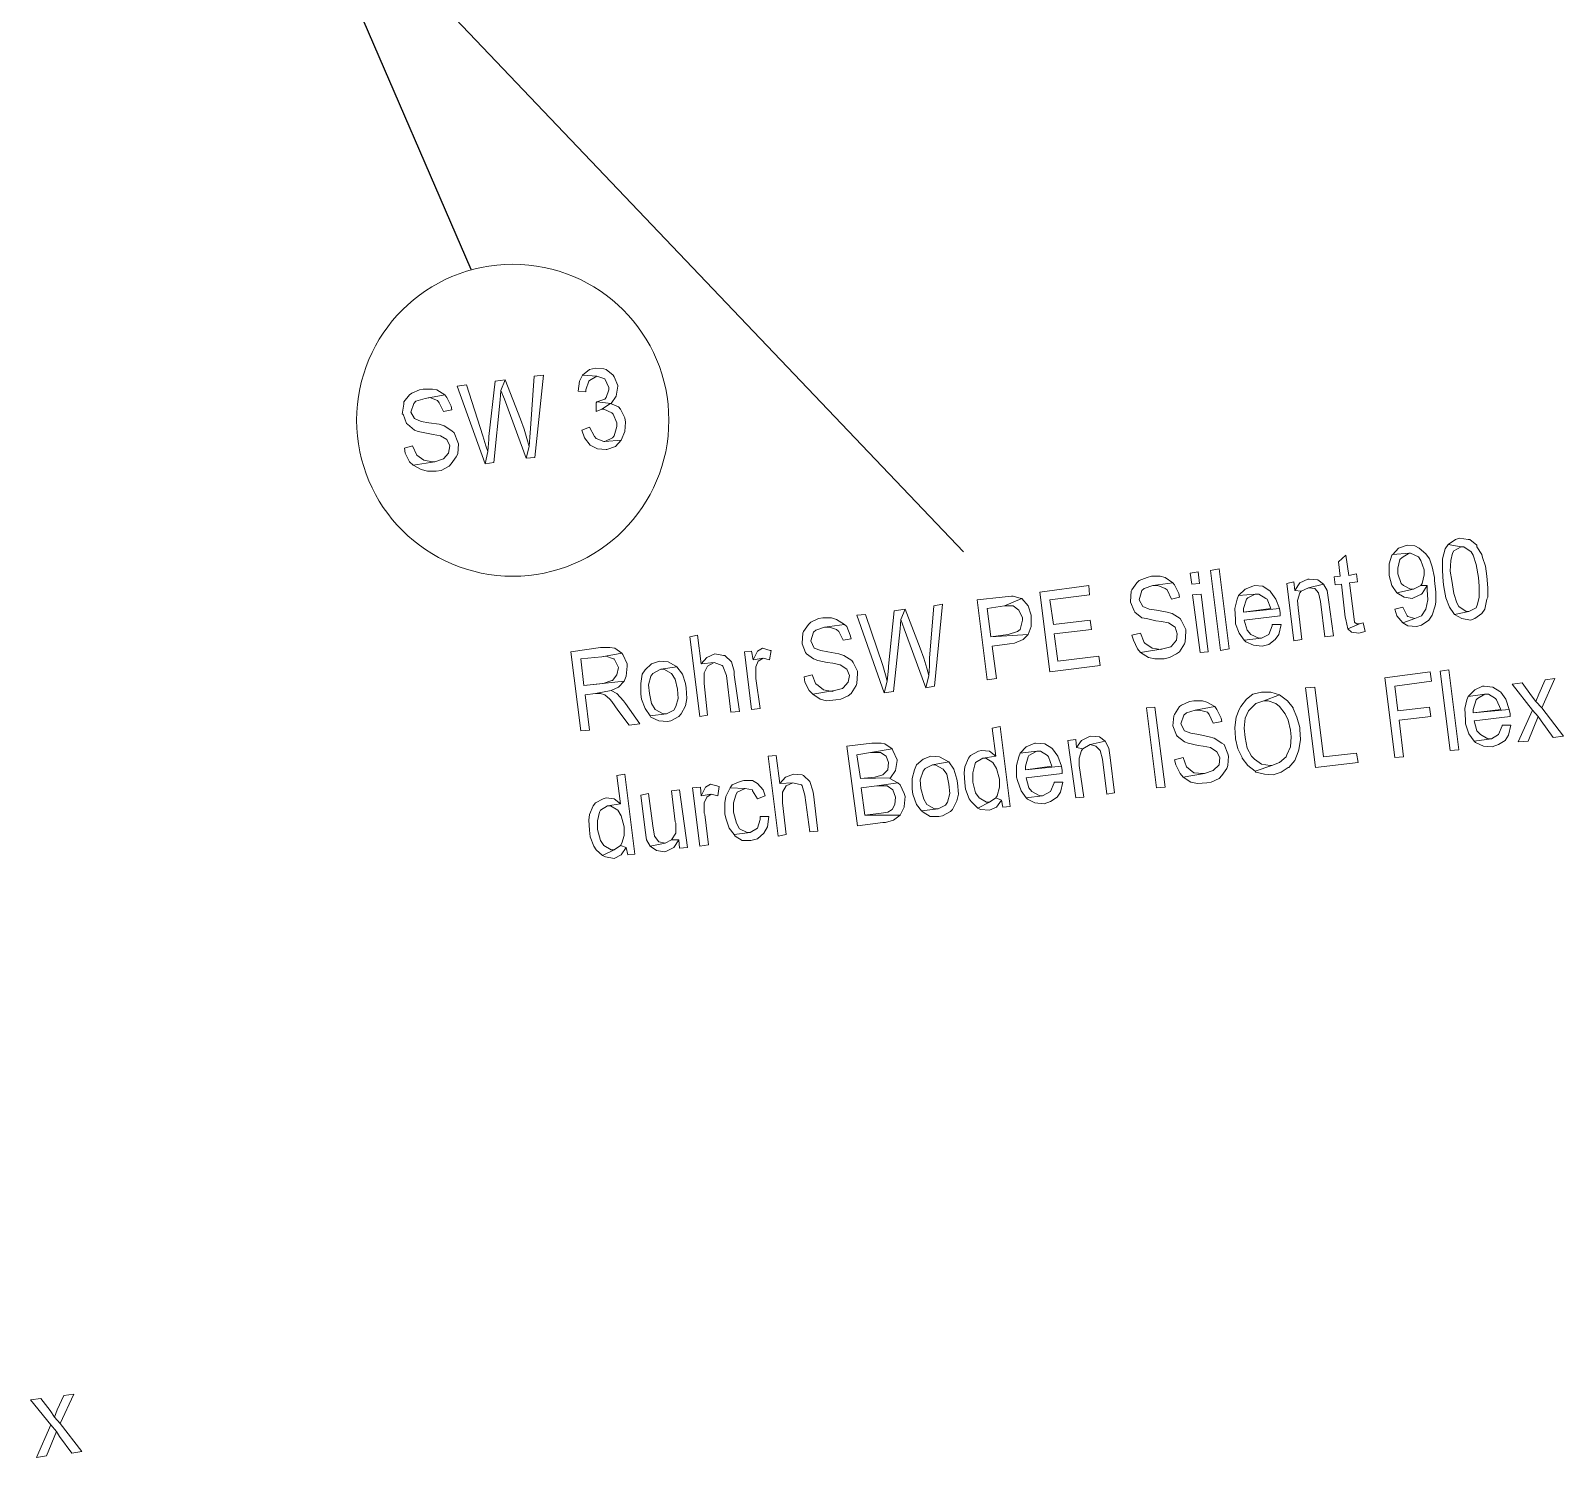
# Model space of a CAD drawing. Header units: metres. Extents: x 2713732.4 to 2713757.2, y 1226081.6 to 1226111.3.
# Drawn here: x 2713744.588 to 2713746.899, y 1226099.884 to 1226102.037 of the extents above; entities that cross this region are included whole.
import ezdxf

# ---------------------------------------------------------------- set-up
doc = ezdxf.new("R2010")
doc.units = ezdxf.units.M
doc.layers.add('einlagen_boden_erstes_og', color=7, linetype='Continuous', true_color=0x000000)

msp = doc.modelspace()

# ---------------------------------------------------------------- linework, layer by layer
at = {"layer": 'einlagen_boden_erstes_og', "color": 7, "linetype": 'Continuous', "lineweight": 25, "extrusion": (0.000477202, 0.001815, 0.999998)}
for p, q in [((2713745.2518, 1226101.6763, -0.18), (2713744.9722, 1226102.3239, -0.181)), ((2713744.9722, 1226102.3239, -0.181), (2713745.9947, 1226101.2503, -0.1796))]:
    msp.add_line(p, q, dxfattribs=at)
at = {"layer": 'einlagen_boden_erstes_og', "color": 7, "lineweight": 0}
for points in [[(2713745.3611, 1226101.5168), (2713745.347, 1226101.5157), (2713745.3415, 1226101.4364), (2713745.3404, 1226101.4233), (2713745.3394, 1226101.4092), (2713745.335, 1226101.3918), (2713745.348, 1226101.3929)], [(2713745.4197, 1226101.5168), (2713745.4154, 1226101.5081), (2713745.4132, 1226101.4929), (2713745.4252, 1226101.4918), (2713745.4252, 1226101.495), (2713745.4295, 1226101.5081), (2713745.4306, 1226101.5091), (2713745.4415, 1226101.5157)], [(2713745.4393, 1226101.5276), (2713745.4306, 1226101.5254), (2713745.4197, 1226101.5168), (2713745.4415, 1226101.5157), (2713745.4415, 1226101.5157), (2713745.4534, 1226101.5113), (2713745.4599, 1226101.4983), (2713745.4599, 1226101.495), (2713745.4556, 1226101.4831), (2713745.4534, 1226101.4809), (2713745.4415, 1226101.4766), (2713745.4632, 1226101.4744), (2713745.4708, 1226101.4853), (2713745.473, 1226101.5005), (2713745.473, 1226101.5015), (2713745.4675, 1226101.5146), (2713745.4664, 1226101.5168), (2713745.4556, 1226101.5254), (2713745.4523, 1226101.5265)], [(2713745.1797, 1226101.4961), (2713745.1742, 1226101.495), (2713745.1623, 1226101.4896), (2713745.159, 1226101.4874), (2713745.1504, 1226101.4766), (2713745.1504, 1226101.4733), (2713745.1482, 1226101.4581), (2713745.1493, 1226101.4581), (2713745.1547, 1226101.444), (2713745.1558, 1226101.4429), (2713745.1666, 1226101.4342), (2713745.1721, 1226101.432), (2713745.1873, 1226101.4288), (2713745.1949, 1226101.4277), (2713745.2057, 1226101.4255), (2713745.2155, 1226101.4201), (2713745.2199, 1226101.4103), (2713745.2177, 1226101.3994), (2713745.2101, 1226101.3907), (2713745.2101, 1226101.3907), (2713745.1971, 1226101.3864), (2713745.1645, 1226101.381), (2713745.1764, 1226101.3745), (2713745.1862, 1226101.3723), (2713745.1992, 1226101.3723), (2713745.2068, 1226101.3734), (2713745.2188, 1226101.3799), (2713745.222, 1226101.3831), (2713745.2296, 1226101.394), (2713745.2318, 1226101.3984), (2713745.2329, 1226101.4136), (2713745.2318, 1226101.4157), (2713745.2264, 1226101.4299), (2713745.2231, 1226101.4331), (2713745.2112, 1226101.4407), (2713745.2036, 1226101.4429), (2713745.1884, 1226101.4451), (2713745.1764, 1226101.4472), (2713745.1666, 1226101.4516), (2713745.1612, 1226101.4614), (2713745.1612, 1226101.4614), (2713745.1656, 1226101.4744), (2713745.1688, 1226101.4776), (2713745.1829, 1226101.482), (2713745.2123, 1226101.4874), (2713745.2003, 1226101.495), (2713745.1938, 1226101.4961)], [(2713745.2449, 1226101.5026), (2713745.2307, 1226101.5005), (2713745.2731, 1226101.3831), (2713745.2774, 1226101.4016), (2713745.2742, 1226101.4103), (2713745.2698, 1226101.4255)], [(2713745.3035, 1226101.5102), (2713745.2883, 1226101.5081), (2713745.2785, 1226101.4244), (2713745.2785, 1226101.4201), (2713745.2774, 1226101.4016), (2713745.2731, 1226101.3831), (2713745.2861, 1226101.3853), (2713745.2959, 1226101.4798), (2713745.297, 1226101.4939)], [(2713745.3035, 1226101.5102), (2713745.297, 1226101.4939), (2713745.3024, 1226101.4809), (2713745.335, 1226101.3918), (2713745.3394, 1226101.4092), (2713745.3361, 1226101.4212), (2713745.3318, 1226101.4353), (2713745.3263, 1226101.4505)], [(2713745.2123, 1226101.4874), (2713745.1829, 1226101.482), (2713745.1895, 1226101.4831), (2713745.2014, 1226101.4787), (2713745.2036, 1226101.4755), (2713745.2101, 1226101.4624), (2713745.2231, 1226101.4646), (2713745.222, 1226101.47), (2713745.2155, 1226101.4831)], [(2713745.4404, 1226101.4755), (2713745.4404, 1226101.4624), (2713745.4491, 1226101.4657), (2713745.4621, 1226101.4744), (2713745.4632, 1226101.4744), (2713745.4415, 1226101.4766)], [(2713745.4621, 1226101.4744), (2713745.4491, 1226101.4657), (2713745.4523, 1226101.4657), (2713745.4643, 1226101.4603), (2713745.4664, 1226101.4581), (2713745.4719, 1226101.4451), (2713745.4719, 1226101.4396), (2713745.4675, 1226101.4255), (2713745.4654, 1226101.4223), (2713745.4534, 1226101.4168), (2713745.4784, 1226101.419), (2713745.4838, 1226101.432), (2713745.4849, 1226101.4461), (2713745.4838, 1226101.4527), (2713745.4773, 1226101.4657), (2713745.474, 1226101.469)], [(2713745.4306, 1226101.4385), (2713745.4187, 1226101.4342), (2713745.423, 1226101.4223), (2713745.4317, 1226101.4114), (2713745.4425, 1226101.406), (2713745.4556, 1226101.4049), (2713745.4567, 1226101.4049), (2713745.4697, 1226101.4092), (2713745.4784, 1226101.419), (2713745.4784, 1226101.419), (2713745.4534, 1226101.4168), (2713745.4523, 1226101.4168), (2713745.4404, 1226101.4212), (2713745.4382, 1226101.4244)], [(2713745.1634, 1226101.4103), (2713745.1514, 1226101.407), (2713745.1525, 1226101.3994), (2713745.159, 1226101.3864), (2713745.1645, 1226101.381), (2713745.1971, 1226101.3864), (2713745.1938, 1226101.3864), (2713745.1808, 1226101.3886), (2713745.1808, 1226101.3886), (2713745.1699, 1226101.3962), (2713745.1699, 1226101.3962)], [(2713746.6635, 1226101.2604), (2713746.6635, 1226101.2604), (2713746.6504, 1226101.2561), (2713746.6418, 1226101.2463), (2713746.6667, 1226101.2485), (2713746.6689, 1226101.2485), (2713746.6809, 1226101.243), (2713746.6841, 1226101.2376), (2713746.6895, 1226101.2235), (2713746.6895, 1226101.2159), (2713746.6863, 1226101.2028), (2713746.6841, 1226101.1996), (2713746.6939, 1226101.1996), (2713746.6939, 1226101.1963), (2713746.6939, 1226101.1931), (2713746.695, 1226101.1778), (2713746.6917, 1226101.1637), (2713746.6852, 1226101.154), (2713746.6754, 1226101.1496), (2713746.657, 1226101.1431), (2713746.6646, 1226101.1387), (2713746.6776, 1226101.1377), (2713746.6852, 1226101.1398), (2713746.6961, 1226101.1474), (2713746.7015, 1226101.155), (2713746.7058, 1226101.1692), (2713746.7069, 1226101.1746), (2713746.7069, 1226101.1898), (2713746.7048, 1226101.2072), (2713746.7048, 1226101.2115), (2713746.7015, 1226101.2278), (2713746.6971, 1226101.2398), (2713746.6917, 1226101.2474), (2713746.6819, 1226101.2561), (2713746.6754, 1226101.2593)], [(2713746.7254, 1226101.2615), (2713746.721, 1226101.255), (2713746.7167, 1226101.2398), (2713746.7167, 1226101.2365), (2713746.7167, 1226101.2224), (2713746.7178, 1226101.205), (2713746.7189, 1226101.1974), (2713746.7221, 1226101.1811), (2713746.7276, 1226101.167), (2713746.7341, 1226101.1572), (2713746.7352, 1226101.1561), (2713746.7569, 1226101.1605), (2713746.7525, 1226101.1605), (2713746.7417, 1226101.1681), (2713746.7384, 1226101.1735), (2713746.7341, 1226101.1876), (2713746.7308, 1226101.2072), (2713746.7286, 1226101.2213), (2713746.7297, 1226101.2376), (2713746.7319, 1226101.2485), (2713746.7341, 1226101.2517), (2713746.7449, 1226101.2582)], [(2713746.7428, 1226101.2713), (2713746.7363, 1226101.2691), (2713746.7254, 1226101.2615), (2713746.7449, 1226101.2582), (2713746.7493, 1226101.2582), (2713746.7601, 1226101.2506), (2713746.7634, 1226101.2452), (2713746.7678, 1226101.2311), (2713746.771, 1226101.2115), (2713746.7721, 1226101.1985), (2713746.7721, 1226101.1822), (2713746.7699, 1226101.1713), (2713746.7678, 1226101.1659), (2713746.7569, 1226101.1605), (2713746.7352, 1226101.1561), (2713746.746, 1226101.1496), (2713746.7591, 1226101.1474), (2713746.7656, 1226101.1496), (2713746.7764, 1226101.1572), (2713746.7808, 1226101.1637), (2713746.784, 1226101.1789), (2713746.7851, 1226101.1822), (2713746.7851, 1226101.1963), (2713746.784, 1226101.2137), (2713746.7819, 1226101.2289), (2713746.7775, 1226101.2419), (2713746.7764, 1226101.2463), (2713746.7688, 1226101.2582), (2713746.7688, 1226101.2604), (2713746.758, 1226101.2691), (2713746.7558, 1226101.2691)], [(2713746.5711, 1226101.2452), (2713746.5603, 1226101.2354), (2713746.5625, 1226101.2137), (2713746.5538, 1226101.2126), (2713746.5549, 1226101.2007), (2713746.5646, 1226101.2017), (2713746.5701, 1226101.1518), (2713746.5711, 1226101.1485), (2713746.5744, 1226101.1344), (2713746.5918, 1226101.142), (2713746.5874, 1226101.142), (2713746.5842, 1226101.1442), (2713746.5831, 1226101.1529), (2713746.5766, 1226101.2039), (2713746.5885, 1226101.205), (2713746.5874, 1226101.217), (2713746.5755, 1226101.2148)], [(2713746.6418, 1226101.2463), (2713746.6407, 1226101.2452), (2713746.6363, 1226101.2322), (2713746.6363, 1226101.2159), (2713746.6363, 1226101.2148), (2713746.6407, 1226101.1996), (2713746.6483, 1226101.1887), (2713746.6733, 1226101.1941), (2713746.6689, 1226101.1941), (2713746.658, 1226101.1996), (2713746.6548, 1226101.2028), (2713746.6494, 1226101.217), (2713746.6494, 1226101.2256), (2713746.6526, 1226101.2387), (2713746.6559, 1226101.2419), (2713746.6667, 1226101.2485)], [(2713746.2779, 1226101.2137), (2713746.2713, 1226101.2115), (2713746.2594, 1226101.2072), (2713746.2561, 1226101.2039), (2713746.2485, 1226101.1931), (2713746.2474, 1226101.1909), (2713746.2464, 1226101.1757), (2713746.2464, 1226101.1746), (2713746.2518, 1226101.1616), (2713746.2529, 1226101.1594), (2713746.2637, 1226101.1507), (2713746.2703, 1226101.1496), (2713746.2844, 1226101.1463), (2713746.2931, 1226101.1453), (2713746.3039, 1226101.1431), (2713746.3137, 1226101.1366), (2713746.317, 1226101.1268), (2713746.3159, 1226101.117), (2713746.3083, 1226101.1083), (2713746.3072, 1226101.1072), (2713746.2952, 1226101.104), (2713746.2616, 1226101.0986), (2713746.2735, 1226101.0909), (2713746.2833, 1226101.0888), (2713746.2974, 1226101.0888), (2713746.305, 1226101.0909), (2713746.3159, 1226101.0964), (2713746.3202, 1226101.0996), (2713746.3278, 1226101.1116), (2713746.3289, 1226101.1148), (2713746.33, 1226101.1301), (2713746.33, 1226101.1333), (2713746.3235, 1226101.1463), (2713746.3213, 1226101.1496), (2713746.3094, 1226101.1572), (2713746.3018, 1226101.1594), (2713746.2855, 1226101.1626), (2713746.2746, 1226101.1637), (2713746.2648, 1226101.1681), (2713746.2594, 1226101.1778), (2713746.2594, 1226101.1778), (2713746.2637, 1226101.192), (2713746.267, 1226101.1952), (2713746.28, 1226101.1996), (2713746.3104, 1226101.2039), (2713746.2985, 1226101.2115), (2713746.2909, 1226101.2137)], [(2713746.3485, 1226101.2202), (2713746.3365, 1226101.218), (2713746.3387, 1226101.2017), (2713746.3506, 1226101.2028)], [(2713746.3821, 1226101.1018), (2713746.3669, 1226101.2224), (2713746.38, 1226101.2246), (2713746.3952, 1226101.104), (2713746.3821, 1226101.1018)], [(2713746.1834, 1226101.1996), (2713746.1095, 1226101.1898), (2713746.1247, 1226101.0692), (2713746.2007, 1226101.079), (2713746.1986, 1226101.0931), (2713746.1367, 1226101.0855), (2713746.1312, 1226101.1268), (2713746.1877, 1226101.1333), (2713746.1855, 1226101.1474), (2713746.1301, 1226101.1409), (2713746.1247, 1226101.1778), (2713746.1844, 1226101.1855)], [(2713746.3104, 1226101.2039), (2713746.28, 1226101.1996), (2713746.2876, 1226101.1996), (2713746.2985, 1226101.1952), (2713746.3018, 1226101.1931), (2713746.3083, 1226101.1789), (2713746.3202, 1226101.1822), (2713746.3191, 1226101.1876), (2713746.3126, 1226101.2007)], [(2713746.4332, 1226101.1996), (2713746.431, 1226101.1985), (2713746.4191, 1226101.1941), (2713746.4093, 1226101.1844), (2713746.4343, 1226101.1865), (2713746.4397, 1226101.1865), (2713746.4506, 1226101.18), (2713746.4527, 1226101.1789), (2713746.4582, 1226101.1648), (2713746.4169, 1226101.1594), (2713746.4712, 1226101.1648), (2713746.4658, 1226101.1789), (2713746.4582, 1226101.1898), (2713746.4571, 1226101.1909), (2713746.4462, 1226101.1985)], [(2713746.4929, 1226101.205), (2713746.4821, 1226101.2028), (2713746.4929, 1226101.1159), (2713746.5049, 1226101.1181), (2713746.4995, 1226101.1659), (2713746.4984, 1226101.1768), (2713746.5016, 1226101.1887), (2713746.5038, 1226101.1909), (2713746.494, 1226101.192)], [(2713746.5157, 1226101.2093), (2713746.5136, 1226101.2093), (2713746.5016, 1226101.2039), (2713746.494, 1226101.192), (2713746.5038, 1226101.1909), (2713746.5147, 1226101.1963), (2713746.5375, 1226101.2017), (2713746.5288, 1226101.2083)], [(2713746.5375, 1226101.2017), (2713746.5147, 1226101.1963), (2713746.5244, 1226101.1952), (2713746.5299, 1226101.1887), (2713746.5331, 1226101.1757), (2713746.5396, 1226101.1224), (2713746.5527, 1226101.1235), (2713746.5451, 1226101.1778), (2713746.5429, 1226101.192)], [(2713746.6841, 1226101.1996), (2713746.6733, 1226101.1941), (2713746.6483, 1226101.1887), (2713746.6591, 1226101.1822), (2713746.6711, 1226101.18), (2713746.6733, 1226101.1811), (2713746.6852, 1226101.1865), (2713746.6863, 1226101.1876), (2713746.6939, 1226101.1996)], [(2713745.9629, 1226101.1713), (2713745.9498, 1226101.1692), (2713745.9433, 1226101.0899), (2713745.9433, 1226101.0779), (2713745.9422, 1226101.0638), (2713745.9379, 1226101.0453), (2713745.9509, 1226101.0475)], [(2713746.053, 1226101.1822), (2713746.015, 1226101.1778), (2713746.0302, 1226101.0573), (2713746.0443, 1226101.0594), (2713746.0378, 1226101.1083), (2713746.0639, 1226101.1116), (2713746.0715, 1226101.1127), (2713746.0845, 1226101.1181), (2713746.0921, 1226101.1257), (2713746.0356, 1226101.1224), (2713746.0302, 1226101.1648), (2713746.0563, 1226101.1692), (2713746.0823, 1226101.18), (2713746.0813, 1226101.18), (2713746.0693, 1226101.1833), (2713746.0671, 1226101.1833)], [(2713746.0823, 1226101.18), (2713746.0563, 1226101.1692), (2713746.0693, 1226101.1692), (2713746.078, 1226101.1626), (2713746.0834, 1226101.1507), (2713746.0834, 1226101.1474), (2713746.0802, 1226101.1333), (2713746.0758, 1226101.1301), (2713746.0617, 1226101.1257), (2713746.0356, 1226101.1224), (2713746.0921, 1226101.1257), (2713746.0965, 1226101.1377), (2713746.0965, 1226101.1529), (2713746.0965, 1226101.155), (2713746.0921, 1226101.1692), (2713746.0921, 1226101.1692)], [(2713746.3528, 1226101.1865), (2713746.3398, 1226101.1855), (2713746.3517, 1226101.0986), (2713746.3637, 1226101.0996)], [(2713746.4093, 1226101.1844), (2713746.4071, 1226101.1789), (2713746.4039, 1226101.1648), (2713746.405, 1226101.1485), (2713746.405, 1226101.142), (2713746.4104, 1226101.1279), (2713746.418, 1226101.117), (2713746.4441, 1226101.1203), (2713746.4397, 1226101.1203), (2713746.4278, 1226101.1257), (2713746.4223, 1226101.1322), (2713746.418, 1226101.1474), (2713746.4723, 1226101.154), (2713746.4723, 1226101.1583), (2713746.4712, 1226101.1648), (2713746.4169, 1226101.1594), (2713746.4169, 1226101.1648), (2713746.4212, 1226101.1789), (2713746.4234, 1226101.1811), (2713746.4343, 1226101.1865)], [(2713746.657, 1226101.167), (2713746.645, 1226101.1637), (2713746.6483, 1226101.154), (2713746.657, 1226101.1431), (2713746.6754, 1226101.1496), (2713746.6646, 1226101.1529), (2713746.6635, 1226101.154)], [(2713745.7825, 1226101.1507), (2713745.776, 1226101.1496), (2713745.7641, 1226101.1442), (2713745.7608, 1226101.1409), (2713745.7532, 1226101.1301), (2713745.7521, 1226101.1279), (2713745.751, 1226101.1127), (2713745.751, 1226101.1116), (2713745.7565, 1226101.0986), (2713745.7576, 1226101.0964), (2713745.7684, 1226101.0888), (2713745.7749, 1226101.0866), (2713745.7891, 1226101.0833), (2713745.7977, 1226101.0823), (2713745.8086, 1226101.0801), (2713745.8184, 1226101.0736), (2713745.8227, 1226101.0638), (2713745.8206, 1226101.054), (2713745.813, 1226101.0453), (2713745.8119, 1226101.0442), (2713745.7999, 1226101.041), (2713745.7673, 1226101.0356), (2713745.7782, 1226101.0279), (2713745.788, 1226101.0258), (2713745.8021, 1226101.0269), (2713745.8097, 1226101.0279), (2713745.8206, 1226101.0334), (2713745.8249, 1226101.0366), (2713745.8325, 1226101.0486), (2713745.8336, 1226101.0518), (2713745.8347, 1226101.0671), (2713745.8347, 1226101.0703), (2713745.8282, 1226101.0833), (2713745.826, 1226101.0866), (2713745.814, 1226101.0942), (2713745.8064, 1226101.0964), (2713745.7901, 1226101.0996), (2713745.7793, 1226101.1018), (2713745.7695, 1226101.1051), (2713745.7641, 1226101.1159), (2713745.7641, 1226101.1159), (2713745.7684, 1226101.129), (2713745.7717, 1226101.1322), (2713745.7847, 1226101.1366), (2713745.8151, 1226101.1409), (2713745.8032, 1226101.1485), (2713745.7956, 1226101.1507)], [(2713745.8466, 1226101.1561), (2713745.8336, 1226101.155), (2713745.8749, 1226101.0377), (2713745.8792, 1226101.0551), (2713745.877, 1226101.0649), (2713745.8727, 1226101.079)], [(2713745.9064, 1226101.1637), (2713745.8901, 1226101.1616), (2713745.8814, 1226101.0779), (2713745.8814, 1226101.0747), (2713745.8792, 1226101.0551), (2713745.8749, 1226101.0377), (2713745.889, 1226101.0399), (2713745.8988, 1226101.1344), (2713745.8999, 1226101.1485)], [(2713745.9064, 1226101.1637), (2713745.8999, 1226101.1485), (2713745.9053, 1226101.1344), (2713745.9379, 1226101.0453), (2713745.9422, 1226101.0638), (2713745.939, 1226101.0747), (2713745.9346, 1226101.0899), (2713745.9292, 1226101.1051)], [(2713746.5972, 1226101.1431), (2713746.5918, 1226101.142), (2713746.5744, 1226101.1344), (2713746.5798, 1226101.129), (2713746.5907, 1226101.1279), (2713746.6005, 1226101.1301)], [(2713745.5935, 1226101.1246), (2713745.5816, 1226101.1224), (2713745.5968, 1226101.0019), (2713745.6087, 1226101.0041), (2713745.6033, 1226101.0518), (2713745.6033, 1226101.0529), (2713745.6033, 1226101.0681), (2713745.6087, 1226101.0779), (2713745.6185, 1226101.0833), (2713745.599, 1226101.0812)], [(2713745.8151, 1226101.1409), (2713745.7847, 1226101.1366), (2713745.7923, 1226101.1366), (2713745.8032, 1226101.1333), (2713745.8064, 1226101.1301), (2713745.813, 1226101.117), (2713745.8249, 1226101.1192), (2713745.8238, 1226101.1246), (2713745.8184, 1226101.1377)], [(2713746.2616, 1226101.1279), (2713746.2485, 1226101.1246), (2713746.2507, 1226101.117), (2713746.2572, 1226101.104), (2713746.2616, 1226101.0986), (2713746.2952, 1226101.104), (2713746.292, 1226101.1029), (2713746.2789, 1226101.1051), (2713746.2789, 1226101.1051), (2713746.2681, 1226101.1127), (2713746.267, 1226101.1138)], [(2713746.4603, 1226101.1409), (2713746.4603, 1226101.1387), (2713746.4549, 1226101.1257), (2713746.4441, 1226101.1203), (2713746.418, 1226101.117), (2713746.4202, 1226101.1148), (2713746.4321, 1226101.1094), (2713746.4451, 1226101.1083), (2713746.4549, 1226101.1105), (2713746.4647, 1226101.1181), (2713746.4701, 1226101.1257), (2713746.4734, 1226101.1409)], [(2713745.4469, 1226101.1062), (2713745.4024, 1226101.0996), (2713745.4176, 1226100.9802), (2713745.4306, 1226100.9812), (2713745.4241, 1226101.0345), (2713745.4393, 1226101.0366), (2713745.4632, 1226101.041), (2713745.474, 1226101.0464), (2713745.4827, 1226101.0551), (2713745.4219, 1226101.0486), (2713745.4176, 1226101.0888), (2713745.4491, 1226101.092), (2713745.4795, 1226101.0975), (2713745.4686, 1226101.1051), (2713745.461, 1226101.1062)], [(2713745.4795, 1226101.0975), (2713745.4491, 1226101.092), (2713745.4556, 1226101.0931), (2713745.4664, 1226101.0888), (2713745.4675, 1226101.0888), (2713745.474, 1226101.0757), (2713745.4719, 1226101.0649), (2713745.4654, 1226101.0562), (2713745.4643, 1226101.0562), (2713745.4512, 1226101.0518), (2713745.4219, 1226101.0486), (2713745.4827, 1226101.0551), (2713745.486, 1226101.0627), (2713745.4871, 1226101.0779), (2713745.4871, 1226101.0812), (2713745.4806, 1226101.0953)], [(2713745.6196, 1226101.0964), (2713745.6077, 1226101.0909), (2713745.599, 1226101.0812), (2713745.6185, 1226101.0833), (2713745.6305, 1226101.079), (2713745.6316, 1226101.0779), (2713745.637, 1226101.0638), (2713745.6435, 1226101.0084), (2713745.6565, 1226101.0095), (2713745.6489, 1226101.0649), (2713745.6489, 1226101.0703), (2713745.6446, 1226101.0844), (2713745.6348, 1226101.0942), (2713745.6326, 1226101.0942)], [(2713745.675, 1226101.1007), (2713745.6641, 1226101.0996), (2713745.675, 1226101.0127), (2713745.688, 1226101.0138), (2713745.6815, 1226101.0594), (2713745.6815, 1226101.0616), (2713745.6815, 1226101.0768), (2713745.6848, 1226101.0855), (2713745.6924, 1226101.0899), (2713745.6772, 1226101.0877)], [(2713745.6913, 1226101.1051), (2713745.6837, 1226101.1007), (2713745.6837, 1226101.1007), (2713745.6772, 1226101.0877), (2713745.6924, 1226101.0899), (2713745.7022, 1226101.0877), (2713745.7043, 1226101.1018), (2713745.7032, 1226101.1018)], [(2713745.536, 1226101.0855), (2713745.524, 1226101.0812), (2713745.5142, 1226101.0725), (2713745.5099, 1226101.066), (2713745.5077, 1226101.0518), (2713745.5077, 1226101.0356), (2713745.5088, 1226101.0279), (2713745.5142, 1226101.0138), (2713745.5218, 1226101.003), (2713745.5468, 1226101.0062), (2713745.5414, 1226101.0062), (2713745.5294, 1226101.0127), (2713745.524, 1226101.0214), (2713745.5208, 1226101.0366), (2713745.5197, 1226101.0497), (2713745.5229, 1226101.0627), (2713745.5262, 1226101.0671), (2713745.5381, 1226101.0736), (2713745.562, 1226101.0768), (2713745.5609, 1226101.0779), (2713745.549, 1226101.0844)], [(2713745.562, 1226101.0768), (2713745.5381, 1226101.0736), (2713745.5425, 1226101.0736), (2713745.5544, 1226101.0671), (2713745.5599, 1226101.0584), (2713745.5631, 1226101.0432), (2713745.5642, 1226101.029), (2713745.5609, 1226101.0171), (2713745.5577, 1226101.0117), (2713745.5468, 1226101.0062), (2713745.5218, 1226101.003), (2713745.5229, 1226101.0008), (2713745.5349, 1226100.9954), (2713745.5479, 1226100.9943), (2713745.5533, 1226100.9954), (2713745.5653, 1226101.0019), (2713745.5686, 1226101.0062), (2713745.5751, 1226101.0182), (2713745.5772, 1226101.029), (2713745.5762, 1226101.0453), (2713745.5751, 1226101.0518), (2713745.5707, 1226101.066)], [(2713745.7662, 1226101.0649), (2713745.7543, 1226101.0616), (2713745.7554, 1226101.054), (2713745.7619, 1226101.041), (2713745.7673, 1226101.0356), (2713745.7999, 1226101.041), (2713745.7967, 1226101.0399), (2713745.7836, 1226101.0421), (2713745.7836, 1226101.0421), (2713745.7728, 1226101.0508), (2713745.7717, 1226101.0508)], [(2713746.6982, 1226101.0692), (2713746.6298, 1226101.0605), (2713746.645, 1226100.94), (2713746.658, 1226100.941), (2713746.6515, 1226100.9964), (2713746.6993, 1226101.0019), (2713746.6971, 1226101.016), (2713746.6494, 1226101.0106), (2713746.645, 1226101.0475), (2713746.7004, 1226101.0551)], [(2713746.7286, 1226100.9508), (2713746.7134, 1226101.0703), (2713746.7265, 1226101.0725), (2713746.7417, 1226100.9519), (2713746.7286, 1226100.9508)], [(2713746.8373, 1226101.0529), (2713746.8221, 1226101.0508), (2713746.8525, 1226101.0117), (2713746.8612, 1226101.0019), (2713746.8655, 1226100.9954), (2713746.884, 1226100.9704), (2713746.8992, 1226100.9725), (2713746.8666, 1226101.0149), (2713746.8579, 1226101.0247), (2713746.8514, 1226101.0334)], [(2713746.8862, 1226101.0594), (2713746.872, 1226101.0573), (2713746.8623, 1226101.0356), (2713746.8579, 1226101.0247), (2713746.8666, 1226101.0149)], [(2713745.4632, 1226101.041), (2713745.4393, 1226101.0366), (2713745.4469, 1226101.0366), (2713745.4534, 1226101.0345), (2713745.461, 1226101.0279), (2713745.4643, 1226101.0247), (2713745.473, 1226101.0117), (2713745.4903, 1226100.9888), (2713745.5066, 1226100.991), (2713745.4849, 1226101.0214), (2713745.4817, 1226101.0258), (2713745.4719, 1226101.0366)], [(2713746.4451, 1226101.0388), (2713746.4441, 1226101.0388), (2713746.431, 1226101.0356), (2713746.4212, 1226101.0279), (2713746.4126, 1226101.0171), (2713746.4104, 1226101.0127), (2713746.406, 1226101.0008), (2713746.4039, 1226100.9856), (2713746.405, 1226100.9693), (2713746.405, 1226100.9682), (2713746.4082, 1226100.953), (2713746.4147, 1226100.94), (2713746.4147, 1226100.9389), (2713746.4234, 1226100.928), (2713746.4343, 1226100.9193), (2713746.4593, 1226100.928), (2713746.4571, 1226100.928), (2713746.4441, 1226100.9302), (2713746.4332, 1226100.9378), (2713746.4288, 1226100.9421), (2713746.4223, 1226100.9541), (2713746.4191, 1226100.9704), (2713746.418, 1226100.9845), (2713746.4191, 1226100.9997), (2713746.4245, 1226101.0106), (2713746.4256, 1226101.0117), (2713746.4354, 1226101.0214), (2713746.4473, 1226101.0258), (2713746.4712, 1226101.0345), (2713746.4712, 1226101.0345), (2713746.4582, 1226101.0388)], [(2713746.4712, 1226101.0345), (2713746.4473, 1226101.0258), (2713746.4538, 1226101.0258), (2713746.4658, 1226101.0214), (2713746.4712, 1226101.0171), (2713746.4799, 1226101.0062), (2713746.4842, 1226100.9964), (2713746.4875, 1226100.9812), (2713746.4886, 1226100.9715), (2713746.4875, 1226100.9563), (2713746.4821, 1226100.9443), (2713746.481, 1226100.941), (2713746.4712, 1226100.9324), (2713746.4593, 1226100.928), (2713746.4343, 1226100.9193), (2713746.4354, 1226100.9182), (2713746.4484, 1226100.915), (2713746.4614, 1226100.9139), (2713746.4614, 1226100.9139), (2713746.4734, 1226100.9182), (2713746.4842, 1226100.9248), (2713746.4853, 1226100.9248), (2713746.494, 1226100.9356), (2713746.4995, 1226100.9487), (2713746.5005, 1226100.9519), (2713746.5027, 1226100.9671), (2713746.5016, 1226100.9823), (2713746.5016, 1226100.9856), (2713746.4973, 1226101.0008), (2713746.4918, 1226101.0138), (2713746.4918, 1226101.0149), (2713746.4832, 1226101.0258)], [(2713746.5244, 1226101.0464), (2713746.5103, 1226101.0453), (2713746.5255, 1226100.9248), (2713746.5896, 1226100.9324), (2713746.5874, 1226100.9465), (2713746.5375, 1226100.941)], [(2713746.7558, 1226101.0323), (2713746.7536, 1226101.0269), (2713746.7504, 1226101.0138), (2713746.7515, 1226100.9964), (2713746.7515, 1226100.991), (2713746.7569, 1226100.9758), (2713746.7645, 1226100.9649), (2713746.7906, 1226100.9682), (2713746.7851, 1226100.9682), (2713746.7743, 1226100.9747), (2713746.7688, 1226100.9802), (2713746.7645, 1226100.9954), (2713746.8188, 1226101.0019), (2713746.8188, 1226101.0062), (2713746.8177, 1226101.0127), (2713746.7634, 1226101.0073), (2713746.7634, 1226101.0127), (2713746.7678, 1226101.0269), (2713746.7699, 1226101.029), (2713746.7808, 1226101.0356)], [(2713746.7797, 1226101.0475), (2713746.7775, 1226101.0475), (2713746.7656, 1226101.0421), (2713746.7558, 1226101.0323), (2713746.7808, 1226101.0356), (2713746.7862, 1226101.0356), (2713746.7971, 1226101.029), (2713746.7982, 1226101.0269), (2713746.8047, 1226101.0127), (2713746.7634, 1226101.0073), (2713746.8177, 1226101.0127), (2713746.8123, 1226101.0279), (2713746.8047, 1226101.0388), (2713746.8036, 1226101.0399), (2713746.7927, 1226101.0464)], [(2713746.2855, 1226100.8943), (2713746.2703, 1226101.0149), (2713746.2833, 1226101.016), (2713746.2985, 1226100.8954), (2713746.2855, 1226100.8943)], [(2713746.3419, 1226101.0258), (2713746.3354, 1226101.0247), (2713746.3235, 1226101.0193), (2713746.3202, 1226101.0171), (2713746.3126, 1226101.0051), (2713746.3115, 1226101.003), (2713746.3104, 1226100.9878), (2713746.3104, 1226100.9878), (2713746.3159, 1226100.9736), (2713746.317, 1226100.9725), (2713746.3278, 1226100.9639), (2713746.3333, 1226100.9617), (2713746.3485, 1226100.9584), (2713746.3561, 1226100.9573), (2713746.3669, 1226100.9552), (2713746.3767, 1226100.9487), (2713746.3811, 1226100.94), (2713746.38, 1226100.9291), (2713746.3713, 1226100.9204), (2713746.3713, 1226100.9204), (2713746.3582, 1226100.9161), (2713746.3257, 1226100.9106), (2713746.3376, 1226100.903), (2713746.3474, 1226100.9009), (2713746.3615, 1226100.9019), (2713746.368, 1226100.903), (2713746.38, 1226100.9085), (2713746.3843, 1226100.9128), (2713746.3919, 1226100.9237), (2713746.393, 1226100.928), (2713746.3941, 1226100.9421), (2713746.393, 1226100.9454), (2713746.3876, 1226100.9595), (2713746.3843, 1226100.9617), (2713746.3724, 1226100.9693), (2713746.3648, 1226100.9715), (2713746.3496, 1226100.9747), (2713746.3376, 1226100.9769), (2713746.3278, 1226100.9802), (2713746.3224, 1226100.991), (2713746.3224, 1226100.991), (2713746.3267, 1226101.0041), (2713746.3311, 1226101.0073), (2713746.3441, 1226101.0117), (2713746.3735, 1226101.0171), (2713746.3615, 1226101.0236), (2713746.355, 1226101.0258)], [(2713746.3735, 1226101.0171), (2713746.3441, 1226101.0117), (2713746.3506, 1226101.0117), (2713746.3626, 1226101.0084), (2713746.3648, 1226101.0051), (2713746.3713, 1226100.9921), (2713746.3843, 1226100.9943), (2713746.3832, 1226100.9997), (2713746.3767, 1226101.0127)], [(2713746.8525, 1226101.0117), (2713746.8308, 1226100.9639), (2713746.846, 1226100.9649), (2713746.8612, 1226101.0019)], [(2713746.0498, 1226100.9867), (2713746.0378, 1226100.9845), (2713746.0432, 1226100.9421), (2713746.0237, 1226100.9389), (2713746.028, 1226100.9389), (2713746.0389, 1226100.9324), (2713746.0443, 1226100.9237), (2713746.0487, 1226100.9074), (2713746.0487, 1226100.8954), (2713746.0454, 1226100.8824), (2713746.0432, 1226100.8791), (2713746.0519, 1226100.8759), (2713746.0541, 1226100.865), (2713746.065, 1226100.8661)], [(2713746.8069, 1226100.9888), (2713746.8069, 1226100.9878), (2713746.8014, 1226100.9747), (2713746.7906, 1226100.9682), (2713746.7645, 1226100.9649), (2713746.7667, 1226100.9628), (2713746.7786, 1226100.9573), (2713746.7917, 1226100.9563), (2713746.8014, 1226100.9595), (2713746.8112, 1226100.966), (2713746.8166, 1226100.9736), (2713746.8199, 1226100.9888)], [(2713745.8564, 1226100.9617), (2713745.8184, 1226100.9573), (2713745.8347, 1226100.8368), (2713745.8727, 1226100.8422), (2713745.877, 1226100.8422), (2713745.889, 1226100.8455), (2713745.8988, 1226100.8531), (2713745.8455, 1226100.8531), (2713745.8401, 1226100.8943), (2713745.864, 1226100.8976), (2713745.8955, 1226100.9019), (2713745.8836, 1226100.9085), (2713745.8846, 1226100.9095), (2713745.839, 1226100.9085), (2713745.8336, 1226100.9443), (2713745.8542, 1226100.9476), (2713745.8868, 1226100.953), (2713745.876, 1226100.9606), (2713745.8705, 1226100.9617)], [(2713746.103, 1226100.9617), (2713746.1019, 1226100.9617), (2713746.0889, 1226100.9563), (2713746.0802, 1226100.9465), (2713746.1052, 1226100.9497), (2713746.1106, 1226100.9497), (2713746.1214, 1226100.9432), (2713746.1225, 1226100.941), (2713746.128, 1226100.9269), (2713746.0878, 1226100.9215), (2713746.1421, 1226100.9269), (2713746.1367, 1226100.9421), (2713746.129, 1226100.953), (2713746.128, 1226100.9541), (2713746.1171, 1226100.9606)], [(2713746.1638, 1226100.9671), (2713746.1519, 1226100.966), (2713746.1638, 1226100.8791), (2713746.1758, 1226100.8802), (2713746.1692, 1226100.928), (2713746.1692, 1226100.9389), (2713746.1725, 1226100.9508), (2713746.1747, 1226100.953), (2713746.1649, 1226100.9552)], [(2713746.1866, 1226100.9725), (2713746.1834, 1226100.9715), (2713746.1725, 1226100.966), (2713746.1649, 1226100.9552), (2713746.1747, 1226100.953), (2713746.1855, 1226100.9595), (2713746.2083, 1226100.9649), (2713746.1997, 1226100.9715)], [(2713746.2083, 1226100.9649), (2713746.1855, 1226100.9595), (2713746.1942, 1226100.9573), (2713746.2007, 1226100.9508), (2713746.204, 1226100.9378), (2713746.2105, 1226100.8846), (2713746.2225, 1226100.8867), (2713746.2159, 1226100.94), (2713746.2138, 1226100.9541)], [(2713745.7119, 1226100.9432), (2713745.7, 1226100.9421), (2713745.7152, 1226100.8216), (2713745.7271, 1226100.8237), (2713745.7217, 1226100.8715), (2713745.7217, 1226100.8726), (2713745.7217, 1226100.8878), (2713745.7271, 1226100.8976), (2713745.7369, 1226100.9019), (2713745.7174, 1226100.9009)], [(2713745.8868, 1226100.953), (2713745.8542, 1226100.9476), (2713745.8575, 1226100.9476), (2713745.8694, 1226100.9476), (2713745.8781, 1226100.9421), (2713745.8814, 1226100.9324), (2713745.8803, 1226100.9215), (2713745.8727, 1226100.9139), (2713745.8607, 1226100.9106), (2713745.839, 1226100.9085), (2713745.8846, 1226100.9095), (2713745.8922, 1226100.9204), (2713745.8922, 1226100.9204), (2713745.8944, 1226100.9356), (2713745.8944, 1226100.9367), (2713745.8879, 1226100.9508)], [(2713745.9455, 1226100.9421), (2713745.9335, 1226100.9378), (2713745.9237, 1226100.9291), (2713745.9205, 1226100.9215), (2713745.9172, 1226100.9085), (2713745.9172, 1226100.8922), (2713745.9183, 1226100.8846), (2713745.9237, 1226100.8694), (2713745.9314, 1226100.8596), (2713745.9563, 1226100.8628), (2713745.9509, 1226100.8628), (2713745.939, 1226100.8694), (2713745.9346, 1226100.877), (2713745.9303, 1226100.8933), (2713745.9292, 1226100.9063), (2713745.9335, 1226100.9193), (2713745.9368, 1226100.9237), (2713745.9476, 1226100.9291), (2713745.9726, 1226100.9334), (2713745.9705, 1226100.9345), (2713745.9585, 1226100.941)], [(2713746.0215, 1226100.9508), (2713746.0172, 1226100.9497), (2713746.0052, 1226100.9432), (2713746.002, 1226100.9389), (2713745.9965, 1226100.9258), (2713745.9954, 1226100.9172), (2713745.9965, 1226100.9019), (2713745.9976, 1226100.8922), (2713746.003, 1226100.878), (2713746.0063, 1226100.8737), (2713746.0161, 1226100.8639), (2713746.0335, 1226100.8726), (2713746.0291, 1226100.8726), (2713746.0183, 1226100.8791), (2713746.0128, 1226100.8867), (2713746.0085, 1226100.903), (2713746.0085, 1226100.9172), (2713746.0117, 1226100.9291), (2713746.0128, 1226100.9324), (2713746.0237, 1226100.9389), (2713746.0432, 1226100.9421), (2713746.0335, 1226100.9497)], [(2713746.0802, 1226100.9465), (2713746.078, 1226100.941), (2713746.0747, 1226100.928), (2713746.0747, 1226100.9106), (2713746.0758, 1226100.9052), (2713746.0813, 1226100.89), (2713746.0889, 1226100.8791), (2713746.1138, 1226100.8824), (2713746.1095, 1226100.8824), (2713746.0975, 1226100.8889), (2713746.0932, 1226100.8943), (2713746.0889, 1226100.9095), (2713746.1432, 1226100.9161), (2713746.1432, 1226100.9204), (2713746.1421, 1226100.9269), (2713746.0878, 1226100.9215), (2713746.0878, 1226100.9269), (2713746.0921, 1226100.941), (2713746.0932, 1226100.9432), (2713746.1052, 1226100.9497)], [(2713746.3257, 1226100.94), (2713746.3126, 1226100.9367), (2713746.3148, 1226100.9291), (2713746.3213, 1226100.9161), (2713746.3257, 1226100.9106), (2713746.3582, 1226100.9161), (2713746.355, 1226100.9161), (2713746.343, 1226100.9172), (2713746.3419, 1226100.9172), (2713746.3311, 1226100.9258), (2713746.3311, 1226100.9258)], [(2713745.4838, 1226100.915), (2713745.4719, 1226100.9128), (2713745.4773, 1226100.8704), (2713745.4578, 1226100.8672), (2713745.4621, 1226100.8672), (2713745.473, 1226100.8607), (2713745.4784, 1226100.852), (2713745.4827, 1226100.8357), (2713745.4827, 1226100.8226), (2713745.4795, 1226100.8107), (2713745.4773, 1226100.8074), (2713745.486, 1226100.8042), (2713745.4882, 1226100.7933), (2713745.499, 1226100.7944)], [(2713745.738, 1226100.915), (2713745.7261, 1226100.9106), (2713745.7174, 1226100.9009), (2713745.7369, 1226100.9019), (2713745.75, 1226100.8987), (2713745.751, 1226100.8976), (2713745.7554, 1226100.8835), (2713745.763, 1226100.8281), (2713745.7749, 1226100.8292), (2713745.7684, 1226100.8846), (2713745.7673, 1226100.89), (2713745.763, 1226100.9041), (2713745.7532, 1226100.9128), (2713745.751, 1226100.9139)], [(2713745.9726, 1226100.9334), (2713745.9476, 1226100.9291), (2713745.952, 1226100.9291), (2713745.9639, 1226100.9226), (2713745.9694, 1226100.915), (2713745.9726, 1226100.8998), (2713745.9737, 1226100.8857), (2713745.9705, 1226100.8726), (2713745.9672, 1226100.8683), (2713745.9563, 1226100.8628), (2713745.9314, 1226100.8596), (2713745.9335, 1226100.8574), (2713745.9444, 1226100.8509), (2713745.9574, 1226100.8509), (2713745.9629, 1226100.852), (2713745.9748, 1226100.8585), (2713745.9781, 1226100.8618), (2713745.9846, 1226100.8748), (2713745.9868, 1226100.8846), (2713745.9857, 1226100.9019), (2713745.9846, 1226100.9074), (2713745.9802, 1226100.9226)], [(2713745.5664, 1226100.8911), (2713745.5544, 1226100.89), (2713745.5599, 1226100.8433), (2713745.5609, 1226100.8411), (2713745.5609, 1226100.8259), (2713745.5544, 1226100.8161), (2713745.5653, 1226100.8161), (2713745.5664, 1226100.8031), (2713745.5783, 1226100.8042)], [(2713745.5979, 1226100.8954), (2713745.5859, 1226100.8943), (2713745.5968, 1226100.8064), (2713745.6098, 1226100.8085), (2713745.6044, 1226100.8541), (2713745.6033, 1226100.8563), (2713745.6033, 1226100.8715), (2713745.6077, 1226100.8802), (2713745.6142, 1226100.8846), (2713745.599, 1226100.8824)], [(2713745.6131, 1226100.8998), (2713745.6055, 1226100.8954), (2713745.6055, 1226100.8954), (2713745.599, 1226100.8824), (2713745.6142, 1226100.8846), (2713745.6239, 1226100.8824), (2713745.6261, 1226100.8965), (2713745.6261, 1226100.8965)], [(2713745.6424, 1226100.8943), (2713745.6359, 1226100.8813), (2713745.6348, 1226100.8715), (2713745.6348, 1226100.8552), (2713745.6359, 1226100.8487), (2713745.6413, 1226100.8335), (2713745.6489, 1226100.8237), (2713745.6728, 1226100.827), (2713745.6685, 1226100.827), (2713745.6565, 1226100.8324), (2713745.6522, 1226100.8411), (2713745.6478, 1226100.8574), (2713745.6478, 1226100.8715), (2713745.6511, 1226100.8835), (2713745.6533, 1226100.8878), (2713745.6652, 1226100.8933)], [(2713745.6631, 1226100.9052), (2713745.6576, 1226100.9041), (2713745.6457, 1226100.8987), (2713745.6424, 1226100.8943), (2713745.6652, 1226100.8933), (2713745.6761, 1226100.8911), (2713745.6761, 1226100.89), (2713745.6837, 1226100.878), (2713745.6956, 1226100.8824), (2713745.6924, 1226100.8911), (2713745.6837, 1226100.9009), (2713745.6761, 1226100.9052)], [(2713745.8955, 1226100.9019), (2713745.864, 1226100.8976), (2713745.8662, 1226100.8976), (2713745.8792, 1226100.8976), (2713745.8879, 1226100.8911), (2713745.8922, 1226100.8802), (2713745.8912, 1226100.8694), (2713745.8868, 1226100.8618), (2713745.8803, 1226100.8574), (2713745.8705, 1226100.8563), (2713745.8455, 1226100.8531), (2713745.8988, 1226100.8531), (2713745.9053, 1226100.865), (2713745.9053, 1226100.8661), (2713745.9064, 1226100.8813), (2713745.9053, 1226100.8857), (2713745.8988, 1226100.8987)], [(2713746.1312, 1226100.903), (2713746.1312, 1226100.9019), (2713746.1258, 1226100.8889), (2713746.1138, 1226100.8824), (2713746.0889, 1226100.8791), (2713746.091, 1226100.877), (2713746.1019, 1226100.8715), (2713746.116, 1226100.8704), (2713746.1258, 1226100.8737), (2713746.1356, 1226100.8802), (2713746.141, 1226100.8878), (2713746.1443, 1226100.903)], [(2713745.4556, 1226100.8791), (2713745.4512, 1226100.878), (2713745.4393, 1226100.8715), (2713745.436, 1226100.8672), (2713745.4306, 1226100.8541), (2713745.4295, 1226100.8455), (2713745.4306, 1226100.8303), (2713745.4317, 1226100.8205), (2713745.4371, 1226100.8064), (2713745.4404, 1226100.8009), (2713745.4502, 1226100.7922), (2713745.4675, 1226100.8009), (2713745.4632, 1226100.8009), (2713745.4523, 1226100.8074), (2713745.4469, 1226100.815), (2713745.4425, 1226100.8313), (2713745.4425, 1226100.8444), (2713745.4458, 1226100.8574), (2713745.4469, 1226100.8607), (2713745.4578, 1226100.8672), (2713745.4773, 1226100.8704), (2713745.4675, 1226100.878)], [(2713745.5197, 1226100.8857), (2713745.5077, 1226100.8835), (2713745.5142, 1226100.8303), (2713745.5164, 1226100.8161), (2713745.5218, 1226100.8064), (2713745.5447, 1226100.8107), (2713745.5349, 1226100.8129), (2713745.5284, 1226100.8216), (2713745.5284, 1226100.8216), (2713745.5262, 1226100.8368)], [(2713746.0432, 1226100.8791), (2713746.0335, 1226100.8726), (2713746.0161, 1226100.8639), (2713746.0204, 1226100.8618), (2713746.0335, 1226100.8607), (2713746.0443, 1226100.865), (2713746.0519, 1226100.8759)], [(2713745.688, 1226100.8509), (2713745.688, 1226100.8465), (2713745.6837, 1226100.8335), (2713745.6837, 1226100.8335), (2713745.6728, 1226100.827), (2713745.6489, 1226100.8237), (2713745.65, 1226100.8216), (2713745.6609, 1226100.815), (2713745.6739, 1226100.815), (2713745.6837, 1226100.8172), (2713745.6935, 1226100.8259), (2713745.6989, 1226100.8357), (2713745.7011, 1226100.8509)], [(2713745.4773, 1226100.8074), (2713745.4675, 1226100.8009), (2713745.4502, 1226100.7922), (2713745.4545, 1226100.7901), (2713745.4675, 1226100.7879), (2713745.4784, 1226100.7933), (2713745.486, 1226100.8042)], [(2713745.5544, 1226100.8161), (2713745.5447, 1226100.8107), (2713745.5218, 1226100.8064), (2713745.5316, 1226100.7998), (2713745.5436, 1226100.7977), (2713745.5468, 1226100.7988), (2713745.5577, 1226100.8042), (2713745.5653, 1226100.8161)], [(2713744.6029, 1226099.9732), (2713744.5877, 1226099.971), (2713744.6181, 1226099.933), (2713744.6268, 1226099.9232), (2713744.6311, 1226099.9156), (2713744.6496, 1226099.8907), (2713744.6648, 1226099.8928), (2713744.6322, 1226099.9352), (2713744.6235, 1226099.945), (2713744.617, 1226099.9547)], [(2713744.6529, 1226099.9797), (2713744.6376, 1226099.9776), (2713744.6279, 1226099.9558), (2713744.6235, 1226099.945), (2713744.6322, 1226099.9352)], [(2713744.6181, 1226099.933), (2713744.5964, 1226099.8841), (2713744.6116, 1226099.8863), (2713744.6268, 1226099.9232)]]:
    msp.add_lwpolyline(points, close=True, dxfattribs=at)
at = {"layer": 'einlagen_boden_erstes_og', "color": 7, "linetype": 'Continuous', "lineweight": 13, "extrusion": (0.000477202, 0.001815, 0.999998)}
msp.add_circle((2713745.0057, 1226097.0788, 3520.5086), 0.2354, dxfattribs=at)

doc.saveas('drawing.dxf')
